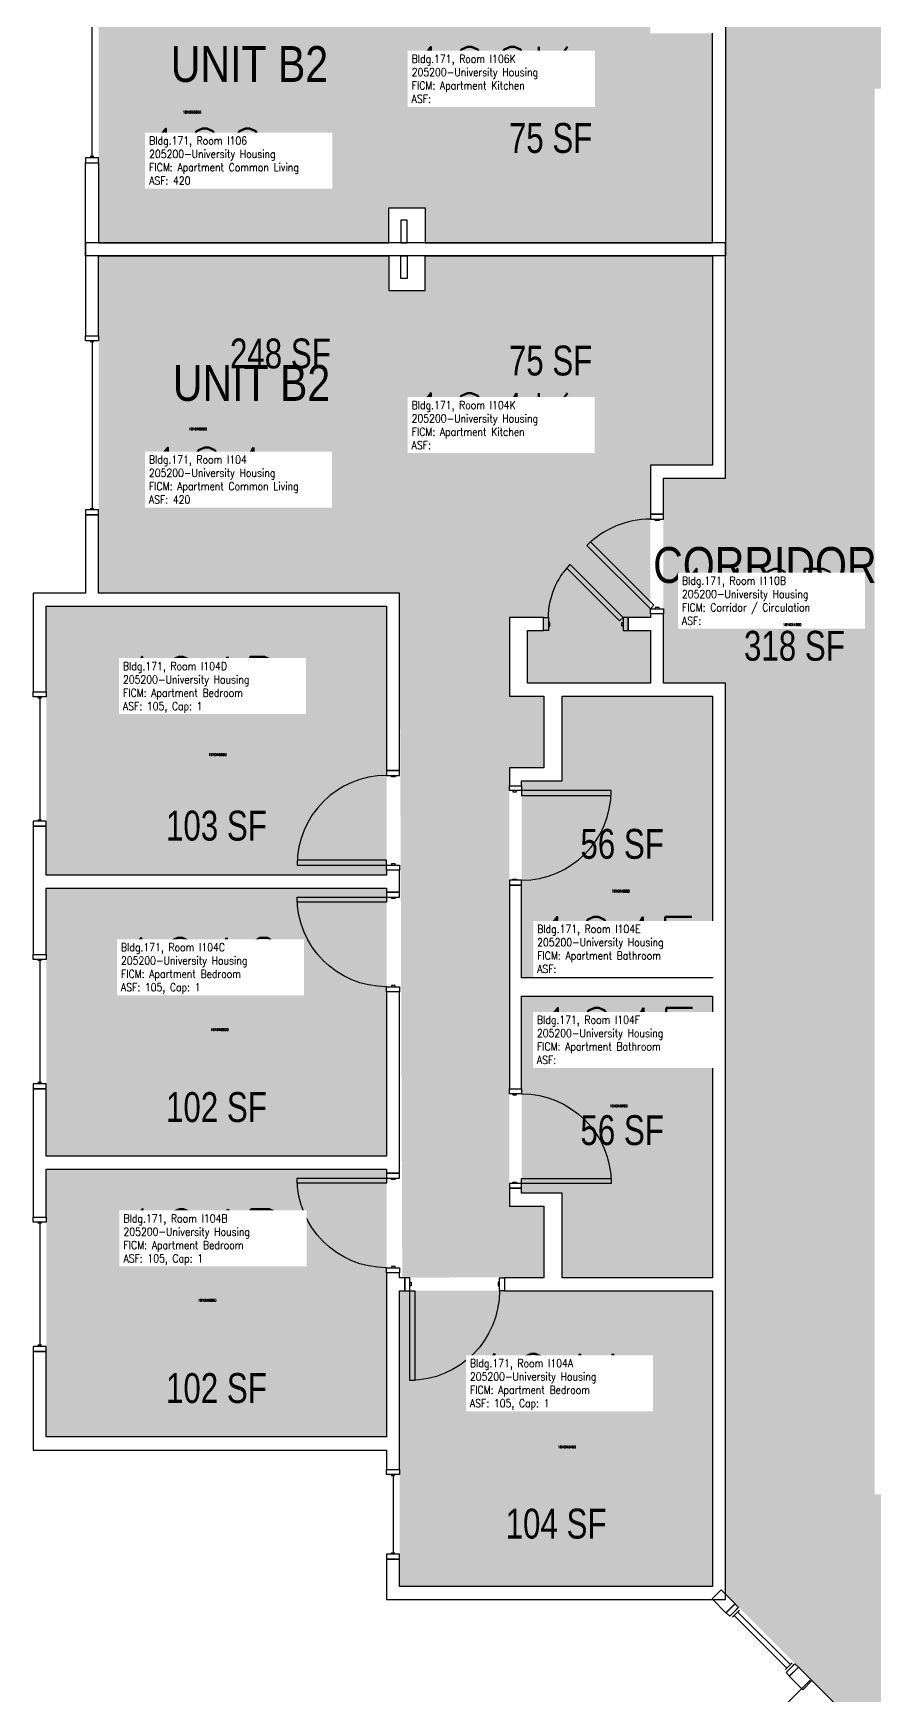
# Model space of a CAD drawing. Header units: inches. Extents: x 79 to 1966, y -19 to 1892.
# Drawn here: x 79 to 418, y 768 to 1436 of the extents above; entities that cross this region are included whole.
import ezdxf
from ezdxf.enums import TextEntityAlignment as Align

# ---------------------------------------------------------------- set-up
doc = ezdxf.new("R2010")
doc.units = ezdxf.units.IN
doc.header["$LTSCALE"] = 48
doc.header["$MEASUREMENT"] = 0
for name, color, linetype in [('A-AREA-IDEN', 1, 'Continuous'), ('A-DOOR', 2, 'Continuous'), ('A-GLAZ', 152, 'Continuous'), ('A-IDEN-RNUM', 7, 'Continuous'), ('A-IDEN-SNUM', 4, 'Continuous'), ('A-IDEN-VNUM', 4, 'Continuous'), ('A-WALL', 5, 'Continuous'), ('AREA-TEXT', 3, 'Continuous'), ('Rooms-Category-Color', 7, 'Continuous'), ('Rooms-College-Color', 7, 'Continuous'), ('Rooms-Department-Color', 7, 'Continuous'), ('Rooms-Division-Color', 7, 'Continuous'), ('Rooms-Information', 7, 'Continuous')]:
    doc.layers.add(name, color=color, linetype=linetype)
doc.styles.add('AREA', font='arial.ttf', dxfattribs={"width": 0.75, "height": 12})
doc.styles.add('ROOMSNUMBER', font='txt.shx', dxfattribs={"height": 0.03})
doc.styles.add('ROOMVNUMBER', font='simplex.shx', dxfattribs={"width": 0.85})
doc.styles.get("Standard").update_dxf_attribs({"font": 'ARIALN.TTF'})

msp = doc.modelspace()

# ---------------------------------------------------------------- hatches: boundary and pattern name
h = msp.add_hatch()
h.set_pattern_fill('ANSI31', color=256, angle=90, style=0)
h.set_pattern_definition([(135, (-293.52646, 747.85343), (-0.088388348, -0.088388348), [])])
h.paths.add_polyline_path([(290.42, 1079.32), (290.42, 1138.06), (299.63, 1138.06), (299.63, 1079.32)], flags=9)
at = {"layer": 'Rooms-Category-Color', "true_color": 0x728ef3}
for points in [[(284.57, 1762.59), (284.57, 1733.84), (270.69, 1733.84), (270.69, 1557.8), (284.57, 1557.8), (284.57, 1529.05), (270.69, 1529.05), (270.69, 1497.35), (284.37, 1497.35), (284.37, 1502.6), (277.94, 1502.6), (277.94, 1523.8), (327.32, 1523.8), (327.32, 1502.6), (318.37, 1502.6), (318.37, 1497.35), (327.32, 1497.35), (327.32, 1436.23), (222.19, 1436.23), (222.19, 1352.09), (105.57, 1352.09), (105.57, 1487.59), (226.57, 1487.59), (227.63, 1762.59), (284.57, 1762.37)], [(222.19, 1366.09), (236.82, 1366.09), (236.82, 1352.09), (352.32, 1352.09), (352.32, 1436.23), (222.19, 1436.23)], [(284.57, 936.34), (284.57, 965.09), (270.69, 965.09), (270.69, 1141.12), (284.57, 1141.12), (284.57, 1169.87), (270.69, 1169.87), (270.69, 1201.57), (284.37, 1201.57), (284.37, 1196.32), (277.94, 1196.32), (277.94, 1175.12), (327.32, 1175.12), (327.32, 1196.32), (318.37, 1196.32), (318.37, 1201.57), (327.32, 1201.57), (327.32, 1262.69), (222.19, 1262.69), (222.19, 1346.84), (105.57, 1346.84), (105.57, 1211.34), (226.57, 1211.34), (227.63, 936.34), (284.57, 936.55)], [(222.19, 1332.84), (236.82, 1332.84), (236.82, 1346.84), (352.32, 1346.84), (352.32, 1262.69), (222.19, 1262.69)], [(84.57, 1098.09), (84.57, 1206.09), (221.32, 1206.09), (221.32, 1098.09), (85.01, 1098.1)], [(352.32, 1056.74), (352.32, 1169.87), (291.82, 1169.87), (291.82, 1135.87), (275.57, 1135.87), (275.57, 1056.73)], [(84.57, 985.21), (84.57, 1092.84), (221.3, 1092.85), (221.32, 985.21), (85.01, 985.22)], [(275.57, 970.35), (275.57, 1049.48), (352.32, 1049.48), (352.32, 936.35), (291.82, 936.34), (291.82, 970.34)], [(84.57, 979.96), (84.57, 872.34), (221.32, 872.34), (221.3, 979.97), (85.01, 979.97)], [(352.32, 812.35), (226.57, 812.34), (226.57, 931.09), (352.32, 931.09)]]:
    msp.add_hatch(color=171, dxfattribs=at).paths.add_polyline_path(points)
at = {"layer": 'Rooms-Category-Color', "true_color": 0xadadad}
for points in [[(357.57, 809.24), (357.57, 1175.12), (332.57, 1175.12), (332.57, 1257.44), (357.57, 1257.44), (357.57, 1441.48), (332.57, 1441.48), (332.57, 1507.21), (417.54, 1507.21), (417.54, 1473.12), (442.54, 1473.12), (442.54, 1413.99), (417.54, 1413.99), (417.54, 849.34)], [(357.57, 809.24), (417.54, 849.34), (467.31, 849.34), (467.31, 784.34), (835.7, 415.95), (793.27, 373.53), (710.27, 456.54), (692.59, 438.86), (634.38, 497.07), (652.05, 514.75)]]:
    msp.add_hatch(color=253, dxfattribs=at).paths.add_polyline_path(points)
at = {"layer": 'Rooms-College-Color', "true_color": 0xadadad}
for points in [[(284.57, 1762.59), (284.57, 1733.84), (270.69, 1733.84), (270.69, 1557.8), (284.57, 1557.8), (284.57, 1529.05), (270.69, 1529.05), (270.69, 1497.35), (284.37, 1497.35), (284.37, 1502.6), (277.94, 1502.6), (277.94, 1523.8), (327.32, 1523.8), (327.32, 1502.6), (318.37, 1502.6), (318.37, 1497.35), (327.32, 1497.35), (327.32, 1436.23), (222.19, 1436.23), (222.19, 1352.09), (105.57, 1352.09), (105.57, 1487.59), (226.57, 1487.59), (227.63, 1762.59), (284.57, 1762.37)], [(357.57, 809.24), (357.57, 1175.12), (332.57, 1175.12), (332.57, 1257.44), (357.57, 1257.44), (357.57, 1441.48), (332.57, 1441.48), (332.57, 1507.21), (417.54, 1507.21), (417.54, 1473.12), (442.54, 1473.12), (442.54, 1413.99), (417.54, 1413.99), (417.54, 849.34)], [(222.19, 1366.09), (236.82, 1366.09), (236.82, 1352.09), (352.32, 1352.09), (352.32, 1436.23), (222.19, 1436.23)], [(284.57, 936.34), (284.57, 965.09), (270.69, 965.09), (270.69, 1141.12), (284.57, 1141.12), (284.57, 1169.87), (270.69, 1169.87), (270.69, 1201.57), (284.37, 1201.57), (284.37, 1196.32), (277.94, 1196.32), (277.94, 1175.12), (327.32, 1175.12), (327.32, 1196.32), (318.37, 1196.32), (318.37, 1201.57), (327.32, 1201.57), (327.32, 1262.69), (222.19, 1262.69), (222.19, 1346.84), (105.57, 1346.84), (105.57, 1211.34), (226.57, 1211.34), (227.63, 936.34), (284.57, 936.55)], [(222.19, 1332.84), (236.82, 1332.84), (236.82, 1346.84), (352.32, 1346.84), (352.32, 1262.69), (222.19, 1262.69)], [(84.57, 1098.09), (84.57, 1206.09), (221.32, 1206.09), (221.32, 1098.09), (85.01, 1098.1)], [(352.32, 1056.74), (352.32, 1169.87), (291.82, 1169.87), (291.82, 1135.87), (275.57, 1135.87), (275.57, 1056.73)], [(84.57, 985.21), (84.57, 1092.84), (221.3, 1092.85), (221.32, 985.21), (85.01, 985.22)], [(275.57, 970.35), (275.57, 1049.48), (352.32, 1049.48), (352.32, 936.35), (291.82, 936.34), (291.82, 970.34)], [(84.57, 979.96), (84.57, 872.34), (221.32, 872.34), (221.3, 979.97), (85.01, 979.97)], [(352.32, 812.35), (226.57, 812.34), (226.57, 931.09), (352.32, 931.09)], [(357.57, 809.24), (417.54, 849.34), (467.31, 849.34), (467.31, 784.34), (835.7, 415.95), (793.27, 373.53), (710.27, 456.54), (692.59, 438.86), (634.38, 497.07), (652.05, 514.75)]]:
    msp.add_hatch(color=253, dxfattribs=at).paths.add_polyline_path(points)
at = {"layer": 'Rooms-Department-Color', "true_color": 0x604aed}
for points in [[(284.57, 1762.59), (284.57, 1733.84), (270.69, 1733.84), (270.69, 1557.8), (284.57, 1557.8), (284.57, 1529.05), (270.69, 1529.05), (270.69, 1497.35), (284.37, 1497.35), (284.37, 1502.6), (277.94, 1502.6), (277.94, 1523.8), (327.32, 1523.8), (327.32, 1502.6), (318.37, 1502.6), (318.37, 1497.35), (327.32, 1497.35), (327.32, 1436.23), (222.19, 1436.23), (222.19, 1352.09), (105.57, 1352.09), (105.57, 1487.59), (226.57, 1487.59), (227.63, 1762.59), (284.57, 1762.37)], [(222.19, 1366.09), (236.82, 1366.09), (236.82, 1352.09), (352.32, 1352.09), (352.32, 1436.23), (222.19, 1436.23)], [(284.57, 936.34), (284.57, 965.09), (270.69, 965.09), (270.69, 1141.12), (284.57, 1141.12), (284.57, 1169.87), (270.69, 1169.87), (270.69, 1201.57), (284.37, 1201.57), (284.37, 1196.32), (277.94, 1196.32), (277.94, 1175.12), (327.32, 1175.12), (327.32, 1196.32), (318.37, 1196.32), (318.37, 1201.57), (327.32, 1201.57), (327.32, 1262.69), (222.19, 1262.69), (222.19, 1346.84), (105.57, 1346.84), (105.57, 1211.34), (226.57, 1211.34), (227.63, 936.34), (284.57, 936.55)], [(222.19, 1332.84), (236.82, 1332.84), (236.82, 1346.84), (352.32, 1346.84), (352.32, 1262.69), (222.19, 1262.69)], [(84.57, 1098.09), (84.57, 1206.09), (221.32, 1206.09), (221.32, 1098.09), (85.01, 1098.1)], [(352.32, 1056.74), (352.32, 1169.87), (291.82, 1169.87), (291.82, 1135.87), (275.57, 1135.87), (275.57, 1056.73)], [(84.57, 985.21), (84.57, 1092.84), (221.3, 1092.85), (221.32, 985.21), (85.01, 985.22)], [(275.57, 970.35), (275.57, 1049.48), (352.32, 1049.48), (352.32, 936.35), (291.82, 936.34), (291.82, 970.34)], [(84.57, 979.96), (84.57, 872.34), (221.32, 872.34), (221.3, 979.97), (85.01, 979.97)], [(352.32, 812.35), (226.57, 812.34), (226.57, 931.09), (352.32, 931.09)]]:
    msp.add_hatch(color=173, dxfattribs=at).paths.add_polyline_path(points)
at = {"layer": 'Rooms-Department-Color', "true_color": 0xacacac}
for points in [[(357.57, 809.24), (357.57, 1175.12), (332.57, 1175.12), (332.57, 1257.44), (357.57, 1257.44), (357.57, 1441.48), (332.57, 1441.48), (332.57, 1507.21), (417.54, 1507.21), (417.54, 1473.12), (442.54, 1473.12), (442.54, 1413.99), (417.54, 1413.99), (417.54, 849.34)], [(357.57, 809.24), (417.54, 849.34), (467.31, 849.34), (467.31, 784.34), (835.7, 415.95), (793.27, 373.53), (710.27, 456.54), (692.59, 438.86), (634.38, 497.07), (652.05, 514.75)]]:
    msp.add_hatch(color=253, dxfattribs=at).paths.add_polyline_path(points)
at = {"layer": 'Rooms-Division-Color', "true_color": 0x604aed}
for points in [[(284.57, 1762.59), (284.57, 1733.84), (270.69, 1733.84), (270.69, 1557.8), (284.57, 1557.8), (284.57, 1529.05), (270.69, 1529.05), (270.69, 1497.35), (284.37, 1497.35), (284.37, 1502.6), (277.94, 1502.6), (277.94, 1523.8), (327.32, 1523.8), (327.32, 1502.6), (318.37, 1502.6), (318.37, 1497.35), (327.32, 1497.35), (327.32, 1436.23), (222.19, 1436.23), (222.19, 1352.09), (105.57, 1352.09), (105.57, 1487.59), (226.57, 1487.59), (227.63, 1762.59), (284.57, 1762.37)], [(222.19, 1366.09), (236.82, 1366.09), (236.82, 1352.09), (352.32, 1352.09), (352.32, 1436.23), (222.19, 1436.23)], [(284.57, 936.34), (284.57, 965.09), (270.69, 965.09), (270.69, 1141.12), (284.57, 1141.12), (284.57, 1169.87), (270.69, 1169.87), (270.69, 1201.57), (284.37, 1201.57), (284.37, 1196.32), (277.94, 1196.32), (277.94, 1175.12), (327.32, 1175.12), (327.32, 1196.32), (318.37, 1196.32), (318.37, 1201.57), (327.32, 1201.57), (327.32, 1262.69), (222.19, 1262.69), (222.19, 1346.84), (105.57, 1346.84), (105.57, 1211.34), (226.57, 1211.34), (227.63, 936.34), (284.57, 936.55)], [(222.19, 1332.84), (236.82, 1332.84), (236.82, 1346.84), (352.32, 1346.84), (352.32, 1262.69), (222.19, 1262.69)], [(84.57, 1098.09), (84.57, 1206.09), (221.32, 1206.09), (221.32, 1098.09), (85.01, 1098.1)], [(352.32, 1056.74), (352.32, 1169.87), (291.82, 1169.87), (291.82, 1135.87), (275.57, 1135.87), (275.57, 1056.73)], [(84.57, 985.21), (84.57, 1092.84), (221.3, 1092.85), (221.32, 985.21), (85.01, 985.22)], [(275.57, 970.35), (275.57, 1049.48), (352.32, 1049.48), (352.32, 936.35), (291.82, 936.34), (291.82, 970.34)], [(84.57, 979.96), (84.57, 872.34), (221.32, 872.34), (221.3, 979.97), (85.01, 979.97)], [(352.32, 812.35), (226.57, 812.34), (226.57, 931.09), (352.32, 931.09)]]:
    msp.add_hatch(color=173, dxfattribs=at).paths.add_polyline_path(points)
at = {"layer": 'Rooms-Division-Color', "true_color": 0xadadad}
for points in [[(357.57, 809.24), (357.57, 1175.12), (332.57, 1175.12), (332.57, 1257.44), (357.57, 1257.44), (357.57, 1441.48), (332.57, 1441.48), (332.57, 1507.21), (417.54, 1507.21), (417.54, 1473.12), (442.54, 1473.12), (442.54, 1413.99), (417.54, 1413.99), (417.54, 849.34)], [(357.57, 809.24), (417.54, 849.34), (467.31, 849.34), (467.31, 784.34), (835.7, 415.95), (793.27, 373.53), (710.27, 456.54), (692.59, 438.86), (634.38, 497.07), (652.05, 514.75)]]:
    msp.add_hatch(color=253, dxfattribs=at).paths.add_polyline_path(points)

# ---------------------------------------------------------------- linework, layer by layer
at = {"layer": 'A-DOOR'}
for points in [[(332.57, 1241.05), (332.57, 1243.05), (327.32, 1243.05), (327.32, 1241.05)], [(330.82, 1241.05), (330.82, 1240.55), (329.32, 1240.55), (329.32, 1241.05)], [(327.32, 1205.05), (328.73, 1206.47), (303.28, 1231.92), (301.86, 1230.51)], [(316.37, 1201.57), (314.95, 1200.15), (293.74, 1221.37), (295.15, 1222.78)], [(332.57, 1205.05), (332.57, 1203.05), (327.32, 1203.05), (327.32, 1205.05)], [(330.82, 1205.05), (330.82, 1205.55), (329.32, 1205.55), (329.32, 1205.05)], [(286.37, 1196.32), (284.37, 1196.32), (284.37, 1201.57), (286.37, 1201.57)], [(286.37, 1198.07), (286.87, 1198.07), (286.87, 1199.57), (286.37, 1199.57)], [(316.37, 1198.07), (315.87, 1198.07), (315.87, 1199.57), (316.37, 1199.57)], [(316.37, 1196.32), (318.37, 1196.32), (318.37, 1201.57), (316.37, 1201.57)], [(226.57, 1138.09), (226.57, 1140.09), (221.32, 1140.09), (221.32, 1138.09)], [(224.82, 1138.09), (224.82, 1137.59), (223.32, 1137.59), (223.32, 1138.09)], [(270.69, 1131.98), (270.69, 1133.98), (275.57, 1133.98), (275.57, 1131.98)], [(272.07, 1131.98), (272.07, 1131.48), (273.57, 1131.48), (273.57, 1131.98)], [(275.57, 1131.98), (275.57, 1129.98), (311.57, 1129.98), (311.57, 1131.98)], [(221.32, 1102.09), (221.32, 1104.09), (185.32, 1104.09), (185.32, 1102.09)], [(226.57, 1102.09), (226.57, 1100.09), (221.32, 1100.09), (221.32, 1102.09)], [(224.82, 1102.09), (224.82, 1102.59), (223.32, 1102.59), (223.32, 1102.09)], [(270.69, 1095.98), (270.69, 1093.98), (275.57, 1093.98), (275.57, 1095.98)], [(272.07, 1095.98), (272.07, 1096.48), (273.57, 1096.48), (273.57, 1095.98)], [(221.32, 1089.21), (221.32, 1087.21), (185.32, 1087.21), (185.32, 1089.21)], [(226.57, 1089.21), (226.57, 1091.21), (221.32, 1091.21), (221.32, 1089.21)], [(224.82, 1089.21), (224.82, 1088.71), (223.32, 1088.71), (223.32, 1089.21)], [(226.57, 1053.21), (226.57, 1051.21), (221.32, 1051.21), (221.32, 1053.21)], [(224.82, 1053.21), (224.82, 1053.71), (223.32, 1053.71), (223.32, 1053.21)], [(270.69, 1010.23), (270.69, 1012.23), (275.57, 1012.23), (275.57, 1010.23)], [(272.07, 1010.23), (272.07, 1009.73), (273.57, 1009.73), (273.57, 1010.23)], [(221.32, 976.34), (221.32, 974.34), (185.32, 974.34), (185.32, 976.34)], [(226.57, 976.34), (226.57, 978.34), (221.32, 978.34), (221.32, 976.34)], [(224.82, 976.34), (224.82, 975.84), (223.32, 975.84), (223.32, 976.34)], [(275.57, 974.23), (275.57, 976.23), (311.57, 976.23), (311.57, 974.23)], [(270.69, 974.23), (270.69, 972.23), (275.57, 972.23), (275.57, 974.23)], [(272.07, 974.23), (272.07, 974.73), (273.57, 974.73), (273.57, 974.23)], [(226.57, 940.34), (226.57, 938.34), (221.32, 938.34), (221.32, 940.34)], [(224.82, 940.34), (224.82, 940.84), (223.32, 940.84), (223.32, 940.34)], [(230.69, 936.34), (228.69, 936.34), (228.69, 931.09), (230.69, 931.09)], [(266.69, 936.34), (268.69, 936.34), (268.69, 931.09), (266.69, 931.09)], [(230.69, 934.59), (231.19, 934.59), (231.19, 933.09), (230.69, 933.09)], [(230.69, 931.09), (232.69, 931.09), (232.69, 895.09), (230.69, 895.09)], [(266.69, 934.59), (266.19, 934.59), (266.19, 933.09), (266.69, 933.09)]]:
    msp.add_lwpolyline(points, close=True, dxfattribs=at)
for centre, start, end in [((327.32, 1205.05), 90, 135), ((221.32, 1102.09), 90, 180), ((275.57, 1131.98), 270, 0)]:
    msp.add_arc(centre, 36, start, end, dxfattribs=at)
at = {"layer": 'A-DOOR', "extrusion": (0, 0, -1)}
for centre, radius, start, end in [((-316.37, 1201.57), 30, 0, 45), ((-221.32, 1089.21), 36, 270, 0), ((-275.57, 974.23), 36, 90, 180), ((-221.32, 976.34), 36, 270, 0), ((-230.69, 931.09), 36, 180, 270)]:
    msp.add_arc(centre, radius, start, end, dxfattribs=at)
at = {"layer": 'A-GLAZ'}
for p, q in [((102.94, 1386.7), (102.94, 1453.7)), ((103.69, 1386.7), (102.19, 1386.7)), ((103.69, 1312.22), (102.19, 1312.22)), ((102.94, 1312.22), (102.94, 1245.22)), ((103.69, 1245.22), (102.19, 1245.22)), ((82.69, 1169.18), (81.19, 1169.18)), ((81.94, 1169.18), (81.94, 1120.18)), ((82.69, 1120.18), (81.19, 1120.18)), ((82.69, 1063.71), (81.19, 1063.71)), ((81.94, 1063.71), (81.94, 1014.71)), ((82.69, 1014.71), (81.19, 1014.71)), ((82.69, 958.18), (81.19, 958.18)), ((81.94, 958.18), (81.94, 909.18)), ((82.69, 909.18), (81.19, 909.18)), ((224.69, 856.72), (223.19, 856.72)), ((223.94, 856.72), (223.94, 825.72)), ((224.69, 825.72), (223.19, 825.72)), ((357.81, 801.75), (361.34, 805.28)), ((359.22, 800.33), (357.81, 801.75)), ((362.76, 803.87), (359.22, 800.33)), ((359.58, 800.69), (360.99, 802.1)), ((360.28, 799.98), (363.11, 802.81)), ((360.99, 802.1), (362.4, 803.52)), ((361.34, 805.28), (362.76, 803.87)), ((383.62, 780.89), (362.4, 802.1)), ((382.2, 779.47), (360.99, 800.69)), ((381.5, 778.77), (384.32, 781.6)), ((385.38, 781.24), (381.85, 777.71)), ((381.85, 777.71), (383.26, 776.29)), ((383.62, 779.47), (382.2, 778.06)), ((383.26, 776.29), (386.8, 779.83)), ((385.03, 780.89), (383.62, 779.47)), ((386.8, 779.83), (385.38, 781.24))]:
    msp.add_line(p, q, dxfattribs=at)
for points in [[(100.32, 1386.2), (100.32, 1384.2), (105.57, 1384.2), (105.57, 1386.2)], [(100.32, 1312.72), (100.32, 1314.72), (105.57, 1314.72), (105.57, 1312.72)], [(100.32, 1244.72), (100.32, 1242.72), (105.57, 1242.72), (105.57, 1244.72)], [(79.32, 1169.68), (79.32, 1171.68), (84.57, 1171.68), (84.57, 1169.68)], [(79.32, 1119.68), (79.32, 1117.68), (84.57, 1117.68), (84.57, 1119.68)], [(79.32, 1064.21), (79.32, 1066.21), (84.57, 1066.21), (84.57, 1064.21)], [(79.32, 1014.21), (79.32, 1012.21), (84.57, 1012.21), (84.57, 1014.21)], [(79.32, 958.68), (79.32, 960.68), (84.57, 960.68), (84.57, 958.68)], [(79.32, 908.68), (79.32, 906.68), (84.57, 906.68), (84.57, 908.68)], [(221.32, 857.22), (221.32, 859.22), (226.57, 859.22), (226.57, 857.22)], [(221.32, 825.22), (221.32, 823.22), (226.57, 823.22), (226.57, 825.22)]]:
    msp.add_lwpolyline(points, close=True, dxfattribs=at)
at = {"layer": 'A-WALL'}
for p, q in [((352.32, 1352.09), (352.32, 1436.23)), ((357.57, 1441.48), (357.57, 1346.84)), ((100.32, 1346.84), (100.32, 1384.2)), ((100.32, 1384.2), (105.57, 1384.2)), ((105.57, 1384.2), (105.57, 1352.09)), ((222.19, 1366.09), (236.82, 1366.09)), ((222.19, 1352.09), (222.19, 1366.09)), ((236.82, 1366.09), (236.82, 1352.09)), ((229.57, 1361.21), (227.07, 1361.21)), ((227.07, 1361.21), (227.07, 1352.09)), ((229.57, 1352.09), (229.57, 1361.21)), ((100.32, 1352.09), (100.32, 1314.72)), ((357.57, 1352.09), (100.32, 1352.09)), ((105.57, 1352.09), (222.19, 1352.09)), ((227.07, 1352.09), (229.57, 1352.09)), ((236.82, 1352.09), (352.32, 1352.09)), ((357.57, 1257.44), (357.57, 1352.09)), ((357.57, 1346.84), (100.32, 1346.84)), ((105.57, 1314.72), (105.57, 1346.84)), ((105.57, 1346.84), (222.19, 1346.84)), ((222.19, 1346.84), (222.19, 1332.84)), ((227.07, 1346.84), (229.57, 1346.84)), ((227.07, 1337.71), (227.07, 1346.84)), ((229.57, 1346.84), (229.57, 1337.71)), ((236.82, 1346.84), (352.32, 1346.84)), ((236.82, 1332.84), (236.82, 1346.84)), ((352.32, 1346.84), (352.32, 1262.69)), ((229.57, 1337.71), (227.07, 1337.71)), ((222.19, 1332.84), (236.82, 1332.84)), ((100.32, 1314.72), (105.57, 1314.72)), ((327.32, 1262.69), (327.32, 1243.05)), ((352.32, 1262.69), (327.32, 1262.69)), ((332.57, 1243.05), (332.57, 1257.44)), ((332.57, 1257.44), (357.57, 1257.44)), ((100.32, 1242.72), (100.32, 1211.34)), ((105.57, 1242.72), (100.32, 1242.72)), ((105.57, 1211.34), (105.57, 1242.72)), ((327.32, 1243.05), (332.57, 1243.05)), ((79.32, 1211.34), (79.32, 1171.68)), ((100.32, 1211.34), (79.32, 1211.34)), ((226.57, 1211.34), (105.57, 1211.34)), ((226.57, 1140.09), (226.57, 1211.34)), ((84.57, 1171.68), (84.57, 1206.09)), ((84.57, 1206.09), (221.32, 1206.09)), ((221.32, 1206.09), (221.32, 1140.09)), ((327.32, 1203.05), (327.32, 1201.57)), ((332.57, 1203.05), (327.32, 1203.05)), ((332.57, 1175.12), (332.57, 1203.05)), ((270.69, 1201.57), (270.69, 1169.87)), ((284.37, 1201.57), (270.69, 1201.57)), ((277.94, 1175.12), (277.94, 1196.32)), ((277.94, 1196.32), (284.37, 1196.32)), ((284.37, 1196.32), (284.37, 1201.57)), ((327.32, 1201.57), (318.37, 1201.57)), ((318.37, 1201.57), (318.37, 1196.32)), ((318.37, 1196.32), (327.32, 1196.32)), ((327.32, 1196.32), (327.32, 1175.12)), ((79.32, 1171.68), (84.57, 1171.68)), ((270.69, 1169.87), (284.57, 1169.87)), ((327.32, 1175.12), (277.94, 1175.12)), ((284.57, 1169.87), (284.57, 1141.12)), ((291.82, 1135.87), (291.82, 1169.87)), ((291.82, 1169.87), (352.32, 1169.87)), ((357.57, 1175.12), (332.57, 1175.12)), ((352.32, 1169.87), (352.32, 1056.73)), ((357.57, 935.71), (357.57, 1175.12)), ((221.32, 1140.09), (226.57, 1140.09)), ((270.69, 1141.12), (270.69, 1133.98)), ((284.57, 1141.12), (270.69, 1141.12)), ((275.57, 1133.98), (275.57, 1135.87)), ((275.57, 1135.87), (291.82, 1135.87)), ((270.69, 1133.98), (275.57, 1133.98)), ((79.32, 1117.68), (79.32, 1066.21)), ((84.57, 1117.68), (79.32, 1117.68)), ((84.57, 1098.09), (84.57, 1117.68)), ((221.32, 1098.09), (84.57, 1098.09)), ((221.32, 1100.09), (221.32, 1098.09)), ((226.57, 1100.09), (221.32, 1100.09)), ((226.57, 1091.21), (226.57, 1100.09)), ((84.57, 1066.21), (84.57, 1092.84)), ((84.57, 1092.84), (221.32, 1092.84)), ((221.32, 1092.84), (221.32, 1091.21)), ((221.32, 1091.21), (226.57, 1091.21)), ((270.69, 1093.98), (270.69, 1012.23)), ((275.57, 1093.98), (270.69, 1093.98)), ((275.57, 1056.73), (275.57, 1093.98)), ((79.32, 1066.21), (84.57, 1066.21)), ((352.32, 1056.73), (275.57, 1056.73)), ((221.32, 1051.21), (221.32, 985.21)), ((226.57, 1051.21), (221.32, 1051.21)), ((226.57, 978.34), (226.57, 1051.21)), ((275.57, 1012.23), (275.57, 1049.48)), ((275.57, 1049.48), (352.32, 1049.48)), ((352.32, 1049.48), (352.32, 936.34)), ((84.57, 1012.21), (79.32, 1012.21)), ((79.32, 1012.21), (79.32, 960.68)), ((84.57, 985.21), (84.57, 1012.21)), ((270.69, 1012.23), (275.57, 1012.23)), ((221.32, 985.21), (84.57, 985.21)), ((84.57, 979.96), (221.32, 979.96)), ((84.57, 960.68), (84.57, 979.96)), ((221.32, 979.96), (221.32, 978.34)), ((221.32, 978.34), (226.57, 978.34)), ((270.69, 972.23), (270.69, 965.09)), ((275.57, 972.23), (270.69, 972.23)), ((275.57, 970.34), (275.57, 972.23)), ((291.82, 970.34), (275.57, 970.34)), ((291.82, 936.34), (291.82, 970.34)), ((270.69, 965.09), (284.57, 965.09)), ((284.57, 965.09), (284.57, 936.34)), ((79.32, 960.68), (84.57, 960.68)), ((221.32, 938.34), (221.32, 872.34)), ((226.57, 938.34), (221.32, 938.34)), ((226.57, 936.34), (226.57, 938.34)), ((228.69, 936.34), (226.57, 936.34)), ((228.69, 931.09), (228.69, 936.34)), ((271.32, 936.34), (268.69, 936.34)), ((268.69, 936.34), (268.69, 931.09)), ((284.57, 936.34), (271.32, 936.34)), ((352.32, 936.34), (291.82, 936.34)), ((357.57, 807.09), (357.57, 935.71)), ((226.57, 867.71), (226.57, 931.09)), ((226.57, 931.09), (228.69, 931.09)), ((268.69, 931.09), (271.32, 931.09)), ((271.32, 931.09), (352.32, 931.09)), ((352.32, 931.09), (352.32, 812.34)), ((79.32, 906.68), (79.32, 867.09)), ((84.57, 906.68), (79.32, 906.68)), ((84.57, 872.34), (84.57, 906.68)), ((221.32, 872.34), (84.57, 872.34)), ((79.32, 867.09), (221.32, 867.09)), ((221.32, 867.09), (221.32, 859.22)), ((226.57, 859.22), (226.57, 867.71)), ((221.32, 859.22), (226.57, 859.22)), ((221.32, 823.22), (221.32, 807.09)), ((226.57, 823.22), (221.32, 823.22)), ((226.57, 812.34), (226.57, 823.22)), ((352.32, 812.34), (226.57, 812.34)), ((355.82, 810.98), (352.11, 807.27)), ((361.43, 805.37), (355.82, 810.98)), ((221.32, 807.09), (357.57, 807.09)), ((352.11, 807.27), (357.72, 801.66)), ((357.72, 801.66), (361.43, 805.37)), ((295.47, 678.64), (391.81, 774.99)), ((386.89, 779.92), (383.18, 776.2)), ((383.18, 776.2), (388.54, 770.83)), ((392.26, 774.55), (386.89, 779.92)), ((391.81, 774.99), (482.77, 684.04)), ((388.54, 770.83), (392.26, 774.55))]:
    msp.add_line(p, q, dxfattribs=at)

# ---------------------------------------------------------------- texts
at = {"layer": 'A-AREA-IDEN'}
for s, p in [('UNIT B2', (166.22, 1416.66)), ('UNIT B2', (167.04, 1288.55)), ('CORRIDOR', (373.36, 1215.43))]:
    msp.add_text(s, height=14.4, dxfattribs=at).set_placement(p, align=Align.CENTER)
at = {"layer": 'A-IDEN-RNUM', "style": 'ROOMSNUMBER', "width": 0.85}
for s, p in [('0106-K0', (248.68, 1420.15)), ('0106-00', (143.15, 1404.55)), ('0104-00', (145.5, 1277.22)), ('0104-K0', (248.66, 1278.15)), ('0110-B0', (384.36, 1198.69)), ('0104-D0', (153.4, 1146.41)), ('0104-E0', (315.42, 1091.62)), ('0104-C0', (154.23, 1036)), ('0104-F0', (314.59, 1005.28)), ('0104-B0', (149.25, 927.24)), ('0104-A0', (293.82, 868.3))]:
    msp.add_text(s, height=1, dxfattribs=at).set_placement(p, align=Align.MIDDLE_CENTER)
at = {"layer": 'A-IDEN-SNUM', "style": 'ROOMSNUMBER', "width": 0.85}
for s, p in [('1710I106K0', (248.68, 1420.15)), ('1710I10600', (143.15, 1404.55)), ('1710I10400', (145.5, 1277.22)), ('1710I104K0', (248.66, 1278.15)), ('1710I110B0', (384.36, 1198.69)), ('1710I104D0', (153.4, 1146.41)), ('1710I104E0', (315.42, 1091.62)), ('1710I104C0', (154.23, 1036)), ('1710I104F0', (314.59, 1005.28)), ('1710I104B0', (149.25, 927.24)), ('1710I104A0', (293.82, 868.3))]:
    msp.add_text(s, height=1, dxfattribs=at).set_placement(p, align=Align.MIDDLE_CENTER)
at = {"layer": 'A-IDEN-VNUM', "style": 'ROOMVNUMBER', "width": 0.85}
for s, p in [('106K', (263.29, 1419.52)), ('106', (148.22, 1386.66)), ('104K', (263.27, 1280.41)), ('104', (149.04, 1258.55)), ('110B', (370.08, 1209.88)), ('104D', (147.26, 1174.49)), ('104E', (313.26, 1069.98)), ('104C', (146.92, 1061.57)), ('104F', (313.15, 1033.48)), ('104B', (147.47, 952.65)), ('104A', (287.62, 894.48))]:
    msp.add_text(s, height=22.5, dxfattribs=at).set_placement(p, align=Align.MIDDLE_CENTER)
at = {"layer": 'AREA-TEXT', "style": 'AREA', "width": 0.75}
for s, p in [('75 SF', (287.25, 1394.16)), ('248 SF', (178.64, 1307.6)), ('75 SF', (287.25, 1304.76)), ('318 SF', (385.23, 1190.17)), ('103 SF', (152.94, 1117.93)), ('56 SF', (316, 1110.61)), ('102 SF', (152.94, 1004.87)), ('56 SF', (316, 995.6)), ('102 SF', (152.94, 892)), ('104 SF', (289.44, 837.55))]:
    msp.add_text(s, height=12, dxfattribs=at).set_placement(p, align=Align.MIDDLE_CENTER)

# ---------------------------------------------------------------- next in the draw order: texts
at = {"layer": 'Rooms-Information', "char_height": 3.2143, "width": 72, "attachment_point": 7, "style": 'ROOMVNUMBER', "bg_fill": 3, "box_fill_scale": 1.5, "bg_fill_color": 256, "bg_fill_true_color": 13158600, "bg_fill_transparency": 0}
for s, insert in [('Bldg.171, Room I106K^M^J205200-University Housing^M^JFICM: Apartment Kitchen^M^JASF: ', (231.41, 1408.27)), ('Bldg.171, Room I106^M^J205200-University Housing^M^JFICM: Apartment Common Living^M^JASF: 420', (125.9, 1375.41)), ('Bldg.171, Room I104K^M^J205200-University Housing^M^JFICM: Apartment Kitchen^M^JASF: ', (231.39, 1269.16)), ('Bldg.171, Room I104^M^J205200-University Housing^M^JFICM: Apartment Common Living^M^JASF: 420', (125.81, 1247.3)), ('Bldg.171, Room I110B^M^J205200-University Housing^M^JFICM: Corridor / Circulation^M^JASF: ', (340.03, 1198.63)), ('Bldg.171, Room I104D^M^J205200-University Housing^M^JFICM: Apartment Bedroom^M^JASF: 105, Cap: 1', (115.38, 1163.24)), ('Bldg.171, Room I104E^M^J205200-University Housing^M^JFICM: Apartment Bathroom^M^JASF: ', (281.84, 1058.73)), ('Bldg.171, Room I104C^M^J205200-University Housing^M^JFICM: Apartment Bedroom^M^JASF: 105, Cap: 1', (114.58, 1050.32)), ('Bldg.171, Room I104F^M^J205200-University Housing^M^JFICM: Apartment Bathroom^M^JASF: ', (281.73, 1022.23)), ('Bldg.171, Room I104B^M^J205200-University Housing^M^JFICM: Apartment Bedroom^M^JASF: 105, Cap: 1', (115.59, 941.4)), ('Bldg.171, Room I104A^M^J205200-University Housing^M^JFICM: Apartment Bedroom^M^JASF: 105, Cap: 1', (254.83, 883.23))]:
    msp.add_mtext(s, dxfattribs=dict(at, insert=insert))

doc.saveas('drawing.dxf')
